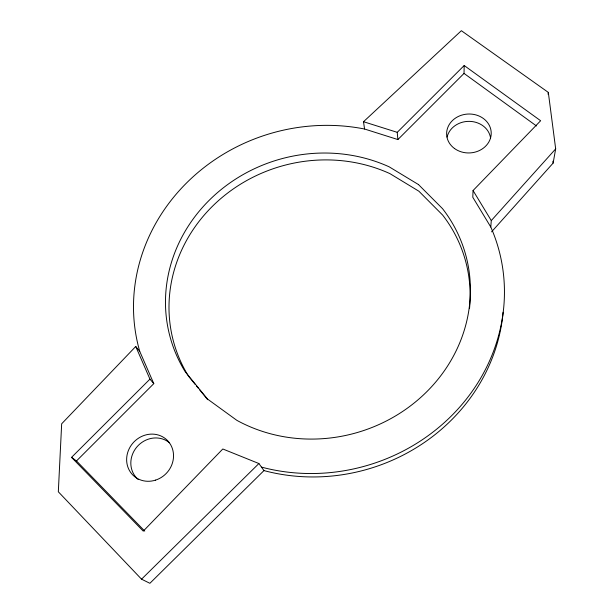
<?xml version="1.0" encoding="UTF-8"?>
<svg xmlns="http://www.w3.org/2000/svg" width="614" height="614" viewBox="0 0 614 614"><rect width="100%" height="100%" fill="white"/><g stroke="black" fill="none" stroke-linecap="round" stroke-linejoin="round"><path stroke-width="0.92" d="M503.104 312.257A184.277 171.068 -17 0 1 263.959 470.593L149.893 583.3L141.542 579.186L58.322 491.783L61.669 423.79L135.74 346.48L149.946 379.122L71.539 457.369L76.489 460.945L153.799 383.635L139.731 351.346A186.61 172.872 -17 0 1 364.562 129.017L397.887 139.562L464.031 73.419L464.184 65.521L540.642 120.735L473.056 190.54L472.788 197.255L490.778 227.011A186.61 172.872 -17 0 1 454.705 412.539A186.61 172.872 -17 0 1 261.464 467.108M490.778 227.011L491.284 220.587L473.056 190.54M548.041 94.195L548.317 92.399L461.367 30.7L363.511 121.718L364.562 129.017M491.561 231.862L553.13 163.086L555.678 148.872L548.317 92.399M491.284 220.587L555.678 148.872M397.887 139.562L397.235 132.332L464.184 65.521M141.542 579.186L258.908 463.539L263.959 470.593M363.511 121.718L397.235 132.332M258.908 463.539L222.805 448.987L143.262 531.133L71.539 457.369M464.031 73.419L536.467 125.954M76.489 460.945L144.758 531.11M149.946 379.122L153.799 383.635M135.74 346.48L139.731 351.346M195.191 384.395L188.575 376.298A151.489 140.537 -17 0 1 211.531 207.187A151.489 140.537 -17 0 1 389.913 173.624L418.878 191.207L442.64 215.077A151.489 140.537 -17 0 1 469.51 308.596M196.38 385.853L198.168 388.033M199.35 389.491L207.67 399.676M552.884 161.213L553.13 163.086M138.188 479.503A24.138 22.288 -47.4 0 1 136.945 446.869A24.138 22.288 -47.4 0 1 169.548 442.809M447.092 137.091A22.043 19.287 -2.6 0 1 469.549 121.365A22.043 19.287 -2.6 0 1 490.578 138.089M418.487 184.568L389.169 166.831A153.4 142.018 -17 0 0 208.614 200.878A153.4 142.018 -17 0 0 185.213 371.746L207.532 399.062L236.866 420.352A153.4 142.018 -17 0 0 428.595 389.882A153.4 142.018 -17 0 0 442.533 208.66L418.487 184.568M454.398 148.434A22.311 19.471 -2.8 0 0 490.839 136.815A22.311 19.471 -2.8 0 0 461.505 115.202A22.311 19.471 -2.8 0 0 454.398 148.434M155.519 480.133A24.453 22.549 -47.1 0 0 167.115 440.154A24.453 22.549 -47.1 0 0 127.605 452.817A24.453 22.549 -47.1 0 0 155.519 480.133"/></g></svg>
